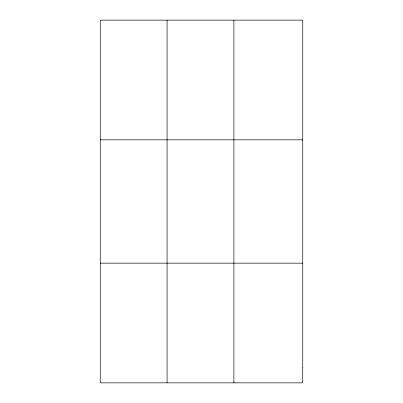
<?xml version="1.0" encoding="UTF-8"?>
<svg xmlns="http://www.w3.org/2000/svg" width="403" height="403" viewBox="0 0 403 403"><rect width="100%" height="100%" fill="white"/><g stroke="black" fill="none" stroke-linecap="round" stroke-linejoin="round"><path stroke-width="0.6" d="M167.079 20.15L167.079 382.85M233.896 20.15L233.896 382.85M100.256 139.841L302.744 139.841M100.256 263.159L302.744 263.159M302.744 367.889L302.744 382.85L100.256 382.85L100.256 20.15L302.744 20.15L302.744 367.889"/></g></svg>
